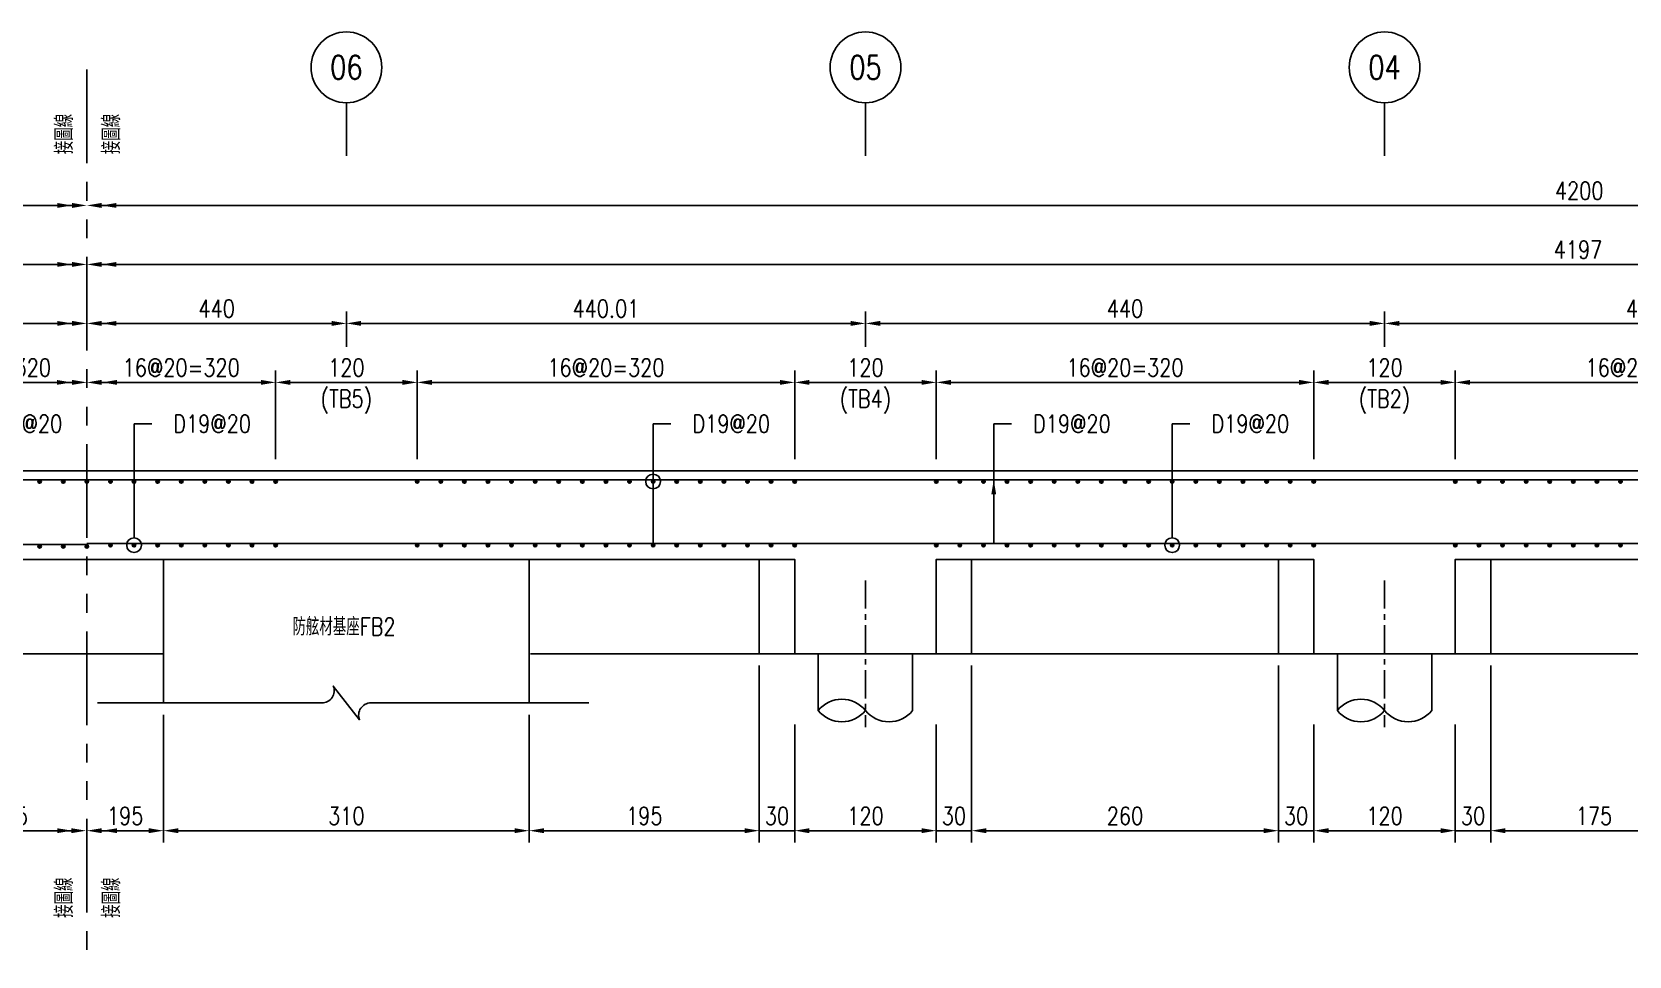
# Model space of a CAD drawing. Extents: x -791 to 13121, y -31587 to 2944.
# Drawn here: x 9768 to 11121, y -4278 to -3494 of the extents above; entities that cross this region are included whole.
import ezdxf
from ezdxf import colors
from ezdxf.entities.mleader import LeaderData, LeaderLine
from ezdxf.enums import TextEntityAlignment as Align
from ezdxf.math import Vec2, Vec3

# ---------------------------------------------------------------- set-up
doc = ezdxf.new("R2010")
doc.units = 0
doc.header["$LTSCALE"] = 0.05
doc.linetypes.add('CENTER', pattern=[50.8, 31.75, -6.35, 6.35, -6.35])
doc.linetypes.add('PHANTOM', pattern=[63.5, 31.75, -6.35, 6.35, -6.35, 6.35, -6.35])
doc.layers.get('0').update_dxf_attribs({"linetype": 'CONTINUOUS'})
doc.layers.get('Defpoints').update_dxf_attribs({"linetype": 'CONTINUOUS'})
for name, color, linetype in [('HB_0', 7, 'CONTINUOUS'), ('HB_DIM', 1, 'CONTINUOUS'), ('HB_ReBar', 3, 'CONTINUOUS'), ('HB_SYMBOLS', 7, 'CONTINUOUS'), ('HB_TXT_CTEXT', 2, 'CONTINUOUS'), ('底圖', 7, 'CONTINUOUS')]:
    doc.layers.add(name, color=color, linetype=linetype)
doc.styles.get("Standard").update_dxf_attribs({"font": 'ROMANS.shx', "width": 0.8, "bigfont": 'lchinap.shx'})
doc.dimstyles.new('50cm', dxfattribs={"dimscale": 5, "dimtxt": 3, "dimasz": 2.5, "dimexe": 2, "dimexo": 2, "dimgap": 1, "dimtad": 1, "dimdsep": 46, "dimtxsty": 'Standard', "dimcen": 0, "dimclrt": 2, "dimadec": 0, "dimazin": 0, "dimtfac": 1, "dimtix": 1, "dimtmove": 2, "dimatfit": 3, "dimfxl": 0, "dimtolj": 1, "dimtzin": 0, "dimarcsym": 0})

# ---------------------------------------------------------------- blocks, each defined once
blk = doc.blocks.new('ReBarPoint')
at = {"layer": 'HB_0'}
h = blk.add_hatch(color=0, dxfattribs=at)
h.dxf.hatch_style = 1
edge = h.paths.add_edge_path()
edge.add_arc((0, 0), 1.5, 0, 360)
at = {"layer": 'HB_ReBar', "color": 0}
blk.add_circle((0, 0), 1.5, dxfattribs=at)
blk = doc.blocks.new('_DotBlank')
at = {"color": 0, "linetype": 'ByBlock', "lineweight": -2}
blk.add_line((-0.5, 0), (-1, 0), dxfattribs=at)
blk.add_circle((0, 0), 0.5, dxfattribs=at)
blk = doc.blocks.new('*D2551')
at = {"layer": 'Defpoints', "color": 0}
for p in [(0, 330), (-1669, 155), (0, 155)]:
    blk.add_point(p, dxfattribs=at)
at = {"layer": 'HB_DIM', "color": 0, "lineweight": -2}
for p, q in [((-1669, 165), (-1669, 340)), ((-1656.5, 330), (-12.5, 330))]:
    blk.add_line(p, q, dxfattribs=at)
at = {"layer": 'HB_DIM', "color": 0}
for points in [[(-1656.5, 332.1), (-1656.5, 327.9), (-1669, 330)], [(-12.5, 332.1), (-12.5, 327.9), (0, 330)]]:
    blk.add_solid(points, dxfattribs=at)
at = {"layer": 'HB_DIM', "color": 2, "insert": (-440, 342.5), "char_height": 15, "attachment_point": 5}
blk.add_mtext('\\A1;4197', dxfattribs=at)
blk = doc.blocks.new('*D2553')
at = {"layer": 'Defpoints', "color": 0}
for p in [(0, 380), (-1670, 155), (0, 155)]:
    blk.add_point(p, dxfattribs=at)
at = {"layer": 'HB_DIM', "color": 0, "lineweight": -2}
for p, q in [((-1670, 165), (-1670, 390)), ((-1657.5, 380), (-12.5, 380))]:
    blk.add_line(p, q, dxfattribs=at)
at = {"layer": 'HB_DIM', "color": 0}
for points in [[(-1657.5, 382.1), (-1657.5, 377.9), (-1670, 380)], [(-12.5, 382.1), (-12.5, 377.9), (0, 380)]]:
    blk.add_solid(points, dxfattribs=at)
at = {"layer": 'HB_DIM', "color": 2, "insert": (-439.5, 392.5), "char_height": 15, "attachment_point": 5}
blk.add_mtext('\\A1;4200', dxfattribs=at)
blk = doc.blocks.new('*D2560')
at = {"layer": 'Defpoints', "color": 0}
for p in [(0, 280), (-220, 250), (0, 155.6)]:
    blk.add_point(p, dxfattribs=at)
at = {"layer": 'HB_DIM', "color": 0, "lineweight": -2}
for p, q in [((-220, 260), (-220, 290)), ((-207.5, 280), (-12.5, 280))]:
    blk.add_line(p, q, dxfattribs=at)
at = {"layer": 'HB_DIM', "color": 0}
for points in [[(-207.5, 282.1), (-207.5, 277.9), (-220, 280)], [(-12.5, 282.1), (-12.5, 277.9), (0, 280)]]:
    blk.add_solid(points, dxfattribs=at)
at = {"layer": 'HB_DIM', "color": 2, "insert": (-110, 292.5), "char_height": 15, "attachment_point": 5}
blk.add_mtext('\\A1;440', dxfattribs=at)
blk = doc.blocks.new('*D2561')
at = {"layer": 'Defpoints', "color": 0}
for p in [(0, 230), (-160, 155), (0, 155)]:
    blk.add_point(p, dxfattribs=at)
at = {"layer": 'HB_DIM', "color": 0, "lineweight": -2}
for p, q in [((-160, 165), (-160, 240)), ((-147.5, 230), (-12.5, 230))]:
    blk.add_line(p, q, dxfattribs=at)
at = {"layer": 'HB_DIM', "color": 0}
for points in [[(-147.5, 232.1), (-147.5, 227.9), (-160, 230)], [(-12.5, 232.1), (-12.5, 227.9), (0, 230)]]:
    blk.add_solid(points, dxfattribs=at)
at = {"layer": 'HB_DIM', "color": 2, "insert": (-80, 242.5), "char_height": 15, "attachment_point": 5}
blk.add_mtext('\\A1;16@20=320', dxfattribs=at)
blk = doc.blocks.new('*D2578')
at = {"layer": 'Defpoints', "color": 0}
for p in [(-130, 0), (-0.6, 0), (-0.6, -150)]:
    blk.add_point(p, dxfattribs=at)
at = {"layer": 'HB_DIM', "color": 0, "lineweight": -2}
for p, q in [((-130, -10), (-130, -160)), ((-117.5, -150), (-13.1, -150))]:
    blk.add_line(p, q, dxfattribs=at)
at = {"layer": 'HB_DIM', "color": 0}
for points in [[(-117.5, -147.9), (-117.5, -152.1), (-130, -150)], [(-13.1, -147.9), (-13.1, -152.1), (-0.6, -150)]]:
    blk.add_solid(points, dxfattribs=at)
at = {"layer": 'HB_DIM', "color": 2, "insert": (-65.3, -137.5), "char_height": 15, "attachment_point": 5}
blk.add_mtext('\\A1;195', dxfattribs=at)
blk = doc.blocks.new('gr_t')
at = {"layer": 'HB_SYMBOLS', "color": 4, "linetype": 'Continuous'}
blk.add_line((0, -6), (0, -15), dxfattribs=at)
blk.add_circle((0, 0), 6, dxfattribs=at)
at = {"layer": 'HB_SYMBOLS', "color": 4, "linetype": 'Continuous', "width": 0.8}
blk.add_attdef('A', text='', height=4.5, dxfattribs=at).set_placement((0, 0), align=Align.MIDDLE)
blk = doc.blocks.new('*D2509')
at = {"layer": 'Defpoints', "color": 0}
for p in [(65, -41.7), (375, -41.7), (375, -150)]:
    blk.add_point(p, dxfattribs=at)
at = {"layer": 'HB_DIM', "color": 0, "lineweight": -2}
for p, q in [((65, -51.7), (65, -160)), ((375, -51.7), (375, -160)), ((77.5, -150), (362.5, -150))]:
    blk.add_line(p, q, dxfattribs=at)
at = {"layer": 'HB_DIM', "color": 0}
for points in [[(77.5, -147.9), (77.5, -152.1), (65, -150)], [(362.5, -147.9), (362.5, -152.1), (375, -150)]]:
    blk.add_solid(points, dxfattribs=at)
at = {"layer": 'HB_DIM', "color": 2, "insert": (220, -137.5), "char_height": 15, "attachment_point": 5}
blk.add_mtext('\\A1;310', dxfattribs=at)
blk = doc.blocks.new('*D2513')
at = {"layer": 'Defpoints', "color": 0}
for p in [(1100, 280), (660, 250), (1100, 250)]:
    blk.add_point(p, dxfattribs=at)
at = {"layer": 'HB_DIM', "color": 0, "lineweight": -2}
for p, q in [((660, 260), (660, 290)), ((1100, 260), (1100, 290)), ((672.5, 280), (1087.5, 280))]:
    blk.add_line(p, q, dxfattribs=at)
at = {"layer": 'HB_DIM', "color": 0}
for points in [[(672.5, 282.1), (672.5, 277.9), (660, 280)], [(1087.5, 282.1), (1087.5, 277.9), (1100, 280)]]:
    blk.add_solid(points, dxfattribs=at)
at = {"layer": 'HB_DIM', "color": 2, "insert": (880, 292.5), "char_height": 15, "attachment_point": 5}
blk.add_mtext('\\A1;440', dxfattribs=at)
blk = doc.blocks.new('*D2514')
at = {"layer": 'Defpoints', "color": 0}
for p in [(660, 280), (220, 250), (660, 250)]:
    blk.add_point(p, dxfattribs=at)
at = {"layer": 'HB_DIM', "color": 0, "lineweight": -2}
for p, q in [((220, 260), (220, 290)), ((660, 260), (660, 290)), ((232.5, 280), (647.5, 280))]:
    blk.add_line(p, q, dxfattribs=at)
at = {"layer": 'HB_DIM', "color": 0}
for points in [[(232.5, 282.1), (232.5, 277.9), (220, 280)], [(647.5, 282.1), (647.5, 277.9), (660, 280)]]:
    blk.add_solid(points, dxfattribs=at)
at = {"layer": 'HB_DIM', "color": 2, "insert": (440, 292.5), "char_height": 15, "attachment_point": 5}
blk.add_mtext('\\A1;440.01', dxfattribs=at)
blk = doc.blocks.new('*D2515')
at = {"layer": 'Defpoints', "color": 0}
for p in [(1040, 230), (720, 155), (1040, 155)]:
    blk.add_point(p, dxfattribs=at)
at = {"layer": 'HB_DIM', "color": 0, "lineweight": -2}
for p, q in [((720, 165), (720, 240)), ((1040, 165), (1040, 240)), ((732.5, 230), (1027.5, 230))]:
    blk.add_line(p, q, dxfattribs=at)
at = {"layer": 'HB_DIM', "color": 0}
for points in [[(732.5, 232.1), (732.5, 227.9), (720, 230)], [(1027.5, 232.1), (1027.5, 227.9), (1040, 230)]]:
    blk.add_solid(points, dxfattribs=at)
at = {"layer": 'HB_DIM', "color": 2, "insert": (880, 242.5), "char_height": 15, "attachment_point": 5}
blk.add_mtext('\\A1;16@20=320', dxfattribs=at)
blk = doc.blocks.new('*D2516')
at = {"layer": 'Defpoints', "color": 0}
for p in [(600, 230), (280, 155), (600, 155)]:
    blk.add_point(p, dxfattribs=at)
at = {"layer": 'HB_DIM', "color": 0, "lineweight": -2}
for p, q in [((280, 165), (280, 240)), ((600, 165), (600, 240)), ((292.5, 230), (587.5, 230))]:
    blk.add_line(p, q, dxfattribs=at)
at = {"layer": 'HB_DIM', "color": 0}
for points in [[(292.5, 232.1), (292.5, 227.9), (280, 230)], [(587.5, 232.1), (587.5, 227.9), (600, 230)]]:
    blk.add_solid(points, dxfattribs=at)
at = {"layer": 'HB_DIM', "color": 2, "insert": (440, 242.5), "char_height": 15, "attachment_point": 5}
blk.add_mtext('\\A1;16@20=320', dxfattribs=at)
blk = doc.blocks.new('*D2518')
at = {"layer": 'Defpoints', "color": 0}
for p in [(1540, 280), (1100, 250), (1540, 250)]:
    blk.add_point(p, dxfattribs=at)
at = {"layer": 'HB_DIM', "color": 0, "lineweight": -2}
for p, q in [((1100, 260), (1100, 290)), ((1540, 260), (1540, 290)), ((1112.5, 280), (1527.5, 280))]:
    blk.add_line(p, q, dxfattribs=at)
at = {"layer": 'HB_DIM', "color": 0}
for points in [[(1112.5, 282.1), (1112.5, 277.9), (1100, 280)], [(1527.5, 282.1), (1527.5, 277.9), (1540, 280)]]:
    blk.add_solid(points, dxfattribs=at)
at = {"layer": 'HB_DIM', "color": 2, "insert": (1320, 292.5), "char_height": 15, "attachment_point": 5}
blk.add_mtext('\\A1;440', dxfattribs=at)
blk = doc.blocks.new('*D2521')
at = {"layer": 'Defpoints', "color": 0}
for p in [(1480, 230), (1160, 155), (1480, 155)]:
    blk.add_point(p, dxfattribs=at)
at = {"layer": 'HB_DIM', "color": 0, "lineweight": -2}
for p, q in [((1160, 165), (1160, 240)), ((1480, 165), (1480, 240)), ((1172.5, 230), (1467.5, 230))]:
    blk.add_line(p, q, dxfattribs=at)
at = {"layer": 'HB_DIM', "color": 0}
for points in [[(1172.5, 232.1), (1172.5, 227.9), (1160, 230)], [(1467.5, 232.1), (1467.5, 227.9), (1480, 230)]]:
    blk.add_solid(points, dxfattribs=at)
at = {"layer": 'HB_DIM', "color": 2, "insert": (1320, 242.5), "char_height": 15, "attachment_point": 5}
blk.add_mtext('\\A1;16@20=320', dxfattribs=at)
blk = doc.blocks.new('*D2525')
at = {"layer": 'Defpoints', "color": 0}
for p in [(0, 280), (220, 250), (0, 155.6)]:
    blk.add_point(p, dxfattribs=at)
at = {"layer": 'HB_DIM', "color": 0, "lineweight": -2}
for p, q in [((220, 260), (220, 290)), ((207.5, 280), (12.5, 280))]:
    blk.add_line(p, q, dxfattribs=at)
at = {"layer": 'HB_DIM', "color": 0}
for points in [[(12.5, 282.1), (12.5, 277.9), (0, 280)], [(207.5, 282.1), (207.5, 277.9), (220, 280)]]:
    blk.add_solid(points, dxfattribs=at)
at = {"layer": 'HB_DIM', "color": 2, "insert": (110, 292.5), "char_height": 15, "attachment_point": 5}
blk.add_mtext('\\A1;440', dxfattribs=at)
blk = doc.blocks.new('*D2526')
at = {"layer": 'Defpoints', "color": 0}
for p in [(0, 230), (0, 155), (160, 155)]:
    blk.add_point(p, dxfattribs=at)
at = {"layer": 'HB_DIM', "color": 0, "lineweight": -2}
for p, q in [((160, 165), (160, 240)), ((147.5, 230), (12.5, 230))]:
    blk.add_line(p, q, dxfattribs=at)
at = {"layer": 'HB_DIM', "color": 0}
for points in [[(12.5, 232.1), (12.5, 227.9), (0, 230)], [(147.5, 232.1), (147.5, 227.9), (160, 230)]]:
    blk.add_solid(points, dxfattribs=at)
at = {"layer": 'HB_DIM', "color": 2, "insert": (80, 242.5), "char_height": 15, "attachment_point": 5}
blk.add_mtext('\\A1;16@20=320', dxfattribs=at)
blk = doc.blocks.new('*D2527')
at = {"layer": 'Defpoints', "color": 0}
for p in [(0, 380), (0, 380), (2530, 330.1)]:
    blk.add_point(p, dxfattribs=at)
at = {"layer": 'HB_DIM', "color": 0, "lineweight": -2}
for p, q in [((2517.5, 380), (12.5, 380)), ((2530, 340.1), (2530, 390))]:
    blk.add_line(p, q, dxfattribs=at)
at = {"layer": 'HB_DIM', "color": 0}
for points in [[(12.5, 382.1), (12.5, 377.9), (0, 380)], [(2517.5, 382.1), (2517.5, 377.9), (2530, 380)]]:
    blk.add_solid(points, dxfattribs=at)
at = {"layer": 'HB_DIM', "color": 2, "insert": (1265, 392.5), "char_height": 15, "attachment_point": 5}
blk.add_mtext('\\A1;4200', dxfattribs=at)
blk = doc.blocks.new('*D2528')
at = {"layer": 'Defpoints', "color": 0}
for p in [(0, 330), (0, 330), (2528, 280.1)]:
    blk.add_point(p, dxfattribs=at)
at = {"layer": 'HB_DIM', "color": 0, "lineweight": -2}
for p, q in [((2528, 290.1), (2528, 340)), ((2515.5, 330), (12.5, 330))]:
    blk.add_line(p, q, dxfattribs=at)
at = {"layer": 'HB_DIM', "color": 0}
for points in [[(12.5, 332.1), (12.5, 327.9), (0, 330)], [(2515.5, 332.1), (2515.5, 327.9), (2528, 330)]]:
    blk.add_solid(points, dxfattribs=at)
at = {"layer": 'HB_DIM', "color": 2, "insert": (1264, 342.5), "char_height": 15, "attachment_point": 5}
blk.add_mtext('\\A1;4197', dxfattribs=at)
blk = doc.blocks.new('*D2529')
at = {"layer": 'Defpoints', "color": 0}
for p in [(280, 230), (160, 155), (280, 155)]:
    blk.add_point(p, dxfattribs=at)
at = {"layer": 'HB_DIM', "color": 0, "lineweight": -2}
for p, q in [((160, 165), (160, 240)), ((280, 165), (280, 240)), ((172.5, 230), (267.5, 230))]:
    blk.add_line(p, q, dxfattribs=at)
at = {"layer": 'HB_DIM', "color": 0}
for points in [[(172.5, 232.1), (172.5, 227.9), (160, 230)], [(267.5, 232.1), (267.5, 227.9), (280, 230)]]:
    blk.add_solid(points, dxfattribs=at)
at = {"layer": 'HB_DIM', "color": 2, "char_height": 15, "attachment_point": 5}
for s, insert in [('\\A1;120', (220, 242.5)), ('\\A1;(TB5)', (220, 213.6))]:
    blk.add_mtext(s, dxfattribs=dict(at, insert=insert))
blk = doc.blocks.new('*D2530')
at = {"layer": 'Defpoints', "color": 0}
for p in [(720, 230), (600, 155), (720, 155)]:
    blk.add_point(p, dxfattribs=at)
at = {"layer": 'HB_DIM', "color": 0, "lineweight": -2}
for p, q in [((600, 165), (600, 240)), ((720, 165), (720, 240)), ((612.5, 230), (707.5, 230))]:
    blk.add_line(p, q, dxfattribs=at)
at = {"layer": 'HB_DIM', "color": 0}
for points in [[(612.5, 232.1), (612.5, 227.9), (600, 230)], [(707.5, 232.1), (707.5, 227.9), (720, 230)]]:
    blk.add_solid(points, dxfattribs=at)
at = {"layer": 'HB_DIM', "color": 2, "char_height": 15, "attachment_point": 5}
for s, insert in [('\\A1;120', (660, 242.5)), ('\\A1;(TB4)', (660, 213.6))]:
    blk.add_mtext(s, dxfattribs=dict(at, insert=insert))
blk = doc.blocks.new('*D2532')
at = {"layer": 'Defpoints', "color": 0}
for p in [(1160, 230), (1040, 155), (1160, 155)]:
    blk.add_point(p, dxfattribs=at)
at = {"layer": 'HB_DIM', "color": 0, "lineweight": -2}
for p, q in [((1040, 165), (1040, 240)), ((1160, 165), (1160, 240)), ((1052.5, 230), (1147.5, 230))]:
    blk.add_line(p, q, dxfattribs=at)
at = {"layer": 'HB_DIM', "color": 0}
for points in [[(1052.5, 232.1), (1052.5, 227.9), (1040, 230)], [(1147.5, 232.1), (1147.5, 227.9), (1160, 230)]]:
    blk.add_solid(points, dxfattribs=at)
at = {"layer": 'HB_DIM', "color": 2, "char_height": 15, "attachment_point": 5}
for s, insert in [('\\A1;120', (1100, 242.5)), ('\\A1;(TB2)', (1100, 213.6))]:
    blk.add_mtext(s, dxfattribs=dict(at, insert=insert))
blk = doc.blocks.new('80cm直樁')
at = {"layer": 'HB_0', "linetype": 'Continuous'}
for p, q in [((-40, -48.1), (-40, 0)), ((40, -48.1), (40, 0))]:
    blk.add_line(p, q, dxfattribs=at)
for points in [[(-40, -48.1, -0.48), (0, -48.1, 0.48), (40, -48.1, 0.48)], [(-40, -48.1, 0.48), (0, -48.1, 0.48)]]:
    blk.add_lwpolyline(points, format="xyb", dxfattribs=at)
at = {"layer": 'HB_DIM', "color": 1, "linetype": 'CENTER', "ltscale": 15}
blk.add_line((0, 62.2), (0, -62.2), dxfattribs=at)
blk = doc.blocks.new('*D2535')
at = {"layer": 'Defpoints', "color": 0}
for p in [(600, -50), (720, -50), (720, -150)]:
    blk.add_point(p, dxfattribs=at)
at = {"layer": 'HB_DIM', "color": 0, "lineweight": -2}
for p, q in [((600, -60), (600, -160)), ((720, -60), (720, -160)), ((612.5, -150), (707.5, -150))]:
    blk.add_line(p, q, dxfattribs=at)
at = {"layer": 'HB_DIM', "color": 0}
for points in [[(612.5, -147.9), (612.5, -152.1), (600, -150)], [(707.5, -147.9), (707.5, -152.1), (720, -150)]]:
    blk.add_solid(points, dxfattribs=at)
at = {"layer": 'HB_DIM', "color": 2, "insert": (660, -137.5), "char_height": 15, "attachment_point": 5}
blk.add_mtext('\\A1;120', dxfattribs=at)
blk = doc.blocks.new('*D2536')
at = {"layer": 'Defpoints', "color": 0}
for p in [(570, 0), (600, -50), (570, -150)]:
    blk.add_point(p, dxfattribs=at)
at = {"layer": 'HB_DIM', "color": 0, "lineweight": -2}
for p, q in [((570, -10), (570, -160)), ((600, -60), (600, -160)), ((557.5, -150), (545, -150)), ((600, -150), (570, -150)), ((612.5, -150), (625, -150))]:
    blk.add_line(p, q, dxfattribs=at)
at = {"layer": 'HB_DIM', "color": 0}
for points in [[(557.5, -147.9), (557.5, -152.1), (570, -150)], [(612.5, -147.9), (612.5, -152.1), (600, -150)]]:
    blk.add_solid(points, dxfattribs=at)
at = {"layer": 'HB_DIM', "color": 2, "insert": (585, -137.5), "char_height": 15, "attachment_point": 5}
blk.add_mtext('\\A1;30', dxfattribs=at)
blk = doc.blocks.new('*D2537')
at = {"layer": 'Defpoints', "color": 0}
for p in [(750, 0), (720, -50), (720, -150)]:
    blk.add_point(p, dxfattribs=at)
at = {"layer": 'HB_DIM', "color": 0, "lineweight": -2}
for p, q in [((750, -10), (750, -160)), ((720, -60), (720, -160)), ((707.5, -150), (695, -150)), ((750, -150), (720, -150)), ((762.5, -150), (775, -150))]:
    blk.add_line(p, q, dxfattribs=at)
at = {"layer": 'HB_DIM', "color": 0}
for points in [[(707.5, -147.9), (707.5, -152.1), (720, -150)], [(762.5, -147.9), (762.5, -152.1), (750, -150)]]:
    blk.add_solid(points, dxfattribs=at)
at = {"layer": 'HB_DIM', "color": 2, "insert": (735, -137.5), "char_height": 15, "attachment_point": 5}
blk.add_mtext('\\A1;30', dxfattribs=at)
blk = doc.blocks.new('*D2538')
at = {"layer": 'Defpoints', "color": 0}
for p in [(570, 0), (375, -41.7), (570, -150)]:
    blk.add_point(p, dxfattribs=at)
at = {"layer": 'HB_DIM', "color": 0, "lineweight": -2}
for p, q in [((570, -10), (570, -160)), ((375, -51.7), (375, -160)), ((387.5, -150), (557.5, -150))]:
    blk.add_line(p, q, dxfattribs=at)
at = {"layer": 'HB_DIM', "color": 0}
for points in [[(387.5, -147.9), (387.5, -152.1), (375, -150)], [(557.5, -147.9), (557.5, -152.1), (570, -150)]]:
    blk.add_solid(points, dxfattribs=at)
at = {"layer": 'HB_DIM', "color": 2, "insert": (472.5, -137.5), "char_height": 15, "attachment_point": 5}
blk.add_mtext('\\A1;195', dxfattribs=at)
blk = doc.blocks.new('*D2539')
at = {"layer": 'Defpoints', "color": 0}
for p in [(750, 0), (1010, 0), (1010, -150)]:
    blk.add_point(p, dxfattribs=at)
at = {"layer": 'HB_DIM', "color": 0, "lineweight": -2}
for p, q in [((750, -10), (750, -160)), ((1010, -10), (1010, -160)), ((762.5, -150), (997.5, -150))]:
    blk.add_line(p, q, dxfattribs=at)
at = {"layer": 'HB_DIM', "color": 0}
for points in [[(762.5, -147.9), (762.5, -152.1), (750, -150)], [(997.5, -147.9), (997.5, -152.1), (1010, -150)]]:
    blk.add_solid(points, dxfattribs=at)
at = {"layer": 'HB_DIM', "color": 2, "insert": (880, -137.5), "char_height": 15, "attachment_point": 5}
blk.add_mtext('\\A1;260', dxfattribs=at)
blk = doc.blocks.new('*D2540')
at = {"layer": 'Defpoints', "color": 0}
for p in [(1040, -50), (1160, -50), (1160, -150)]:
    blk.add_point(p, dxfattribs=at)
at = {"layer": 'HB_DIM', "color": 0, "lineweight": -2}
for p, q in [((1040, -60), (1040, -160)), ((1160, -60), (1160, -160)), ((1052.5, -150), (1147.5, -150))]:
    blk.add_line(p, q, dxfattribs=at)
at = {"layer": 'HB_DIM', "color": 0}
for points in [[(1052.5, -147.9), (1052.5, -152.1), (1040, -150)], [(1147.5, -147.9), (1147.5, -152.1), (1160, -150)]]:
    blk.add_solid(points, dxfattribs=at)
at = {"layer": 'HB_DIM', "color": 2, "insert": (1100, -137.5), "char_height": 15, "attachment_point": 5}
blk.add_mtext('\\A1;120', dxfattribs=at)
blk = doc.blocks.new('*D2541')
at = {"layer": 'Defpoints', "color": 0}
for p in [(1010, 0), (1040, -50), (1010, -150)]:
    blk.add_point(p, dxfattribs=at)
at = {"layer": 'HB_DIM', "color": 0, "lineweight": -2}
for p, q in [((1010, -10), (1010, -160)), ((1040, -60), (1040, -160)), ((997.5, -150), (985, -150)), ((1040, -150), (1010, -150)), ((1052.5, -150), (1065, -150))]:
    blk.add_line(p, q, dxfattribs=at)
at = {"layer": 'HB_DIM', "color": 0}
for points in [[(997.5, -147.9), (997.5, -152.1), (1010, -150)], [(1052.5, -147.9), (1052.5, -152.1), (1040, -150)]]:
    blk.add_solid(points, dxfattribs=at)
at = {"layer": 'HB_DIM', "color": 2, "insert": (1025, -137.5), "char_height": 15, "attachment_point": 5}
blk.add_mtext('\\A1;30', dxfattribs=at)
blk = doc.blocks.new('*D2542')
at = {"layer": 'Defpoints', "color": 0}
for p in [(1190, 0), (1160, -50), (1160, -150)]:
    blk.add_point(p, dxfattribs=at)
at = {"layer": 'HB_DIM', "color": 0, "lineweight": -2}
for p, q in [((1190, -10), (1190, -160)), ((1160, -60), (1160, -160)), ((1147.5, -150), (1135, -150)), ((1190, -150), (1160, -150)), ((1202.5, -150), (1215, -150))]:
    blk.add_line(p, q, dxfattribs=at)
at = {"layer": 'HB_DIM', "color": 0}
for points in [[(1147.5, -147.9), (1147.5, -152.1), (1160, -150)], [(1202.5, -147.9), (1202.5, -152.1), (1190, -150)]]:
    blk.add_solid(points, dxfattribs=at)
at = {"layer": 'HB_DIM', "color": 2, "insert": (1175, -137.5), "char_height": 15, "attachment_point": 5}
blk.add_mtext('\\A1;30', dxfattribs=at)
blk = doc.blocks.new('*D2507')
at = {"layer": 'Defpoints', "color": 0}
for p in [(1190, 0), (1365, -41.7), (1365, -150)]:
    blk.add_point(p, dxfattribs=at)
at = {"layer": 'HB_DIM', "color": 0, "lineweight": -2}
for p, q in [((1190, -10), (1190, -160)), ((1365, -51.7), (1365, -160)), ((1202.5, -150), (1352.5, -150))]:
    blk.add_line(p, q, dxfattribs=at)
at = {"layer": 'HB_DIM', "color": 0}
for points in [[(1202.5, -147.9), (1202.5, -152.1), (1190, -150)], [(1352.5, -147.9), (1352.5, -152.1), (1365, -150)]]:
    blk.add_solid(points, dxfattribs=at)
at = {"layer": 'HB_DIM', "color": 2, "insert": (1277.5, -137.5), "char_height": 15, "attachment_point": 5}
blk.add_mtext('\\A1;175', dxfattribs=at)
blk = doc.blocks.new('*D2508')
at = {"layer": 'Defpoints', "color": 0}
for p in [(65, -41.7), (0, -150), (0, -150)]:
    blk.add_point(p, dxfattribs=at)
at = {"layer": 'HB_DIM', "color": 0, "lineweight": -2}
for p, q in [((65, -51.7), (65, -160)), ((52.5, -150), (12.5, -150))]:
    blk.add_line(p, q, dxfattribs=at)
at = {"layer": 'HB_DIM', "color": 0}
for points in [[(12.5, -147.9), (12.5, -152.1), (0, -150)], [(52.5, -147.9), (52.5, -152.1), (65, -150)]]:
    blk.add_solid(points, dxfattribs=at)
at = {"layer": 'HB_DIM', "color": 2, "insert": (32.5, -137.5), "char_height": 15, "attachment_point": 5}
blk.add_mtext('\\A1;195', dxfattribs=at)
blk = doc.blocks.new('斷面圖D左')
at = {"layer": 'HB_0', "color": 4}
blk.add_line((0, 155), (-1669, 155), dxfattribs=at)
blk.add_lwpolyline([(0, 80), (-160, 80), (-160, 0), (-280, 0), (-280, 80), (-600, 80), (-600, 0), (-720, 0), (-720, 80), (-1480, 80), (-1480, 0), (-1669, 0)], dxfattribs=at)
at = {"layer": 'HB_0'}
blk.add_lwpolyline([(0, 0), (-944, 0)], dxfattribs=at)
at = {"layer": 'HB_DIM', "color": 4, "linetype": 'PHANTOM', "ltscale": 50}
blk.add_line((0, 495.157), (0, -256.27), dxfattribs=at)
at = {"layer": 'HB_ReBar'}
for points in [[(0, 147.5), (-1540, 147.5)], [(0, 92.5), (-1540, 92.5)]]:
    blk.add_lwpolyline(points, dxfattribs=at)
for p in [(-40, 146), (-20, 146), (0, 146), (-40, 91), (-20, 91), (0, 91)]:
    blk.add_blockref('ReBarPoint', p, dxfattribs=at)
at = {"layer": 'HB_TXT_CTEXT', "linetype": 'Continuous', "width": 0.8}
for p in [(-20, 440.534, 0), (-20.015, -206.83, 0)]:
    blk.add_text('接圖線', height=15, rotation=90, dxfattribs=at).set_placement(p, align=Align.MIDDLE)
at = {"layer": 'HB_DIM'}
for base, p1, text, picture, middle in [((0, 380), (-1670, 155), '4200', '*D2553', (-439.52, 392.5)), ((0, 330), (-1669, 155), '4197', '*D2551', (-440.02, 342.5))]:
    dim = blk.add_linear_dim(base=base, p1=p1, p2=(0, 154.996), text=text, dimstyle='50cm', override={"dimse2": 1}, dxfattribs=at)
    dim.commit()
    dim.dimension.update_dxf_attribs({"geometry": picture, "text_midpoint": middle, "dimtype": 160})
for base, p1, p2, text, picture, middle in [((0, 279.996), (-220, 250), (0, 155.605), '440', '*D2560', (-110, 292.496)), ((0, 229.996), (-160, 154.996), (0, 155), '16@20=320', '*D2561', (-80, 242.496)), ((-0.555, -150), (-130, 0), (-0.555, 0), '195', '*D2578', (-65.278, -137.5))]:
    dim = blk.add_linear_dim(base=base, p1=p1, p2=p2, text=text, dimstyle='50cm', override={"dimse2": 1}, dxfattribs=at)
    dim.commit()
    dim.dimension.update_dxf_attribs({"geometry": picture, "text_midpoint": middle})
for points in [[(-12.5, 379.996), (-55.924, 379.996)], [(-12.5, 329.996), (-55.924, 329.996)], [(-12.5, 279.996), (-55.924, 279.996)], [(-12.919, 229.996), (-55.924, 229.996)], [(-12.5, -150), (-42.83, -150)]]:
    blk.add_leader(points, dimstyle='50cm', override={"dimse2": 1}, dxfattribs=at)
ml = blk.add_multileader_mtext('Standard', dxfattribs=at)
ml.set_content('D19@20', color=2)
ml.set_leader_properties(color=1)
ml.set_arrow_properties(name='DOTBLANK')
ml.build(insert=Vec2(0, 0))
ml.multileader.update_dxf_attribs({"dogleg_length": 3, "arrow_head_size": 12.5, "scale": 5})
ctx = ml.context
ctx.base_point, ctx.scale, ctx.char_height, ctx.arrow_head_size, ctx.landing_gap_size, ctx.plane_origin = Vec3(-105, 195), 5, 15, 12.5, 15, Vec3(-120, 146)
ctx.text_align_type = 2
notes = []
notes.append((ctx, [(0, (1, 1, 0), (-120, 195), (1, 0), 15, [(1, [(-120, 146), (-120, 91)], 0, [])])]))
ctx.mtext.insert, ctx.mtext.alignment, ctx.mtext.flow_direction = Vec3(-20.857, 202.5), 3, 5
for ctx, leaders in notes:
    for number, flags, end, landing, length, lines in leaders:
        leader = LeaderData()
        leader.index, (leader.has_last_leader_line, leader.has_dogleg_vector, leader.attachment_direction) = number, flags
        leader.last_leader_point, leader.dogleg_vector, leader.dogleg_length = Vec3(end), Vec3(landing), length
        for number, points, colour, breaks in lines:
            line = LeaderLine()
            line.index, line.vertices, line.color, line.breaks = number, Vec3.list(points), colors.encode_raw_color(colour), breaks
            leader.lines.append(line)
        ctx.leaders.append(leader)
blk = doc.blocks.new('斷面圖D右')
at = {"layer": 'HB_0', "color": 4}
for p, q in [((2528, 155), (0, 155)), ((1190, 80), (1880, 80))]:
    blk.add_line(p, q, dxfattribs=at)
at = {"layer": 'HB_0', "color": 7}
for p, q in [((570, 80), (570, 0)), ((750, 80), (750, 0)), ((1010, 80), (1010, 0)), ((1190, 80), (1190, 0))]:
    blk.add_line(p, q, dxfattribs=at)
at = {"layer": 'HB_0', "color": 4}
for points in [[(0, 80), (570, 80)], [(570, 80), (600, 80), (600, 0), (720, 0), (720, 80), (1040, 80), (1040, 0), (1160, 0), (1160, 80), (1190, 80)]]:
    blk.add_lwpolyline(points, dxfattribs=at)
at = {"layer": 'HB_0'}
for points in [[(65, -41.657), (65, 80)], [(375, 80), (375, -41.657)], [(0, 0), (65, 0)], [(1366, 0), (870, 0), (376, 0)]]:
    blk.add_lwpolyline(points, dxfattribs=at)
at = {"layer": 'HB_DIM', "color": 4, "linetype": 'PHANTOM', "ltscale": 50}
blk.add_line((0, 495.157), (0, -256.27), dxfattribs=at)
at = {"layer": 'HB_DIM', "linetype": 'Continuous'}
blk.add_lwpolyline([(425.462, -41.657), (240.834, -41.657, 0.52947275), (231.114, -55.959), (208.886, -27.356, -0.53281519), (199.166, -41.657), (9, -41.657)], format="xyb", dxfattribs=at)
at = {"layer": 'HB_ReBar'}
for points in [[(2395, 147.5), (0, 147.5)], [(2395, 93.5), (0, 93.5)]]:
    blk.add_lwpolyline(points, dxfattribs=at)
at = {"layer": 'HB_0'}
for p in [(660, 0), (1100, 0)]:
    blk.add_blockref('80cm直樁', p, dxfattribs=at)
at = {"layer": 'HB_ReBar'}
for p in [(20, 146), (40, 146), (60, 146), (80, 146), (100, 146), (120, 146), (140, 146), (160, 146), (280, 146), (300, 146), (320, 146), (340, 146), (360, 146), (380, 146), (400, 146), (420, 146), (440, 146), (460, 146), (480, 146), (500, 146), (520, 146), (540, 146), (560, 146), (580, 146), (600, 146), (720, 146), (740, 146), (760, 146), (780, 146), (800, 146), (820, 146), (840, 146), (860, 146), (880, 146), (900, 146), (920, 146), (940, 146), (960, 146), (980, 146), (1000, 146), (1020, 146), (1040, 146), (1160, 146), (1180, 146), (1200, 146), (1220, 146), (1240, 146), (1260, 146), (1280, 146), (1300, 146), (20, 92), (40, 92), (60, 92), (80, 92), (100, 92), (120, 92), (140, 92), (160, 92), (280, 92), (300, 92), (320, 92), (340, 92), (360, 92), (380, 92), (400, 92), (420, 92), (440, 92), (460, 92), (480, 92), (500, 92), (520, 92), (540, 92), (560, 92), (580, 92), (600, 92), (720, 92), (740, 92), (760, 92), (780, 92), (800, 92), (820, 92), (840, 92), (860, 92), (880, 92), (900, 92), (920, 92), (940, 92), (960, 92), (980, 92), (1000, 92), (1020, 92), (1040, 92), (1160, 92), (1180, 92), (1200, 92), (1220, 92), (1240, 92), (1260, 92), (1280, 92), (1300, 92)]:
    blk.add_blockref('ReBarPoint', p, dxfattribs=at)
at = {"layer": '底圖'}
ref = blk.add_blockref('gr_t', (220, 497.059), dxfattribs=dict(at, xscale=5, yscale=5, zscale=5))
ref.add_attrib('A', '06', dxfattribs={"layer": 'HB_SYMBOLS', "color": 4, "linetype": 'Continuous', "height": 20, "width": 0.8}).set_placement((220, 497.059), align=Align.MIDDLE)
ref = blk.add_blockref('gr_t', (660, 497.059), dxfattribs=dict(at, xscale=5, yscale=5, zscale=5))
ref.add_attrib('A', '05', dxfattribs={"layer": 'HB_SYMBOLS', "color": 4, "linetype": 'Continuous', "height": 20, "width": 0.8}).set_placement((660, 497.059), align=Align.MIDDLE)
ref = blk.add_blockref('gr_t', (1100, 497.059), dxfattribs=dict(at, xscale=5, yscale=5, zscale=5))
ref.add_attrib('A', '04', dxfattribs={"layer": 'HB_SYMBOLS', "color": 4, "linetype": 'Continuous', "height": 20, "width": 0.8}).set_placement((1100, 497.059), align=Align.MIDDLE)
at = {"layer": 'HB_0', "color": 2, "linetype": 'Continuous', "width": 0.8}
blk.add_text('防舷材基座FB2', height=15, dxfattribs=at).set_placement((217.96, 23.777), align=Align.MIDDLE)
at = {"layer": 'HB_TXT_CTEXT', "linetype": 'Continuous', "width": 0.8}
for p in [(20, 440.534, 0), (19.985, -206.83, 0)]:
    blk.add_text('接圖線', height=15, rotation=90, dxfattribs=at).set_placement(p, align=Align.MIDDLE)
at = {"layer": 'HB_DIM'}
for base, p1, p2, text, picture, middle in [((0, 380), (2530, 330.108), (0, 380), '4200', '*D2527', (1265, 392.5)), ((0, 330), (2528, 280.108), (0, 330), '4197', '*D2528', (1264, 342.5)), ((280, 230), (160, 155), (280, 155), '<>\\X(TB5)', '*D2529', (220, 230)), ((600, 230), (280, 155), (600, 155), '16@20=<>', '*D2516', (440, 242.5)), ((720, 230), (600, 155), (720, 155), '<>\\X(TB4)', '*D2530', (660, 230)), ((1040.013, 230.002), (720.013, 155.002), (1040.013, 155.002), '16@20=<>', '*D2515', (880.013, 242.502)), ((1160, 230), (1040, 155), (1160, 155), '<>\\X(TB2)', '*D2532', (1100, 230)), ((1480, 230), (1160, 155), (1480, 155), '16@20=<>', '*D2521', (1320, 242.5))]:
    dim = blk.add_linear_dim(base=base, p1=p1, p2=p2, text=text, dimstyle='50cm', dxfattribs=at)
    dim.commit()
    dim.dimension.update_dxf_attribs({"geometry": picture, "text_midpoint": middle})
for base, p1, p2, text, picture, middle in [((0, 279.996), (220, 250), (0, 155.605), '440', '*D2525', (110, 292.496)), ((0, 229.996), (160, 154.996), (0, 155), '16@20=320', '*D2526', (80, 242.496))]:
    dim = blk.add_linear_dim(base=base, p1=p1, p2=p2, angle=180, text=text, dimstyle='50cm', override={"dimse2": 1}, dxfattribs=at)
    dim.commit()
    dim.dimension.update_dxf_attribs({"geometry": picture, "text_midpoint": middle})
for base, p1, p2, picture, middle in [((660.013, 280), (220, 250), (660.013, 250), '*D2514', (440.006, 292.5)), ((1100.013, 280.002), (660.013, 250), (1100.013, 250), '*D2513', (880.013, 292.502)), ((1540, 280), (1100, 250), (1540, 250), '*D2518', (1320, 292.5)), ((570, -150), (375, -41.657), (570, 0), '*D2538', (472.5, -137.5)), ((570, -150), (600, -50), (570, 0), '*D2536', (585, -137.5)), ((720, -150), (750, 0), (720, -50), '*D2537', (735, -137.5)), ((1010, -150), (750, 0), (1010, 0), '*D2539', (880, -137.5)), ((1010, -150), (1040, -50), (1010, 0), '*D2541', (1025, -137.5)), ((1160, -150), (1190, 0), (1160, -50), '*D2542', (1175, -137.5)), ((1365, -150), (1190, 0), (1365, -41.657), '*D2507', (1277.5, -137.5)), ((375, -150), (65, -41.657), (375, -41.657), '*D2509', (220, -137.5)), ((720, -150), (600, -50), (720, -50), '*D2535', (660, -137.5)), ((1160, -150), (1040, -50), (1160, -50), '*D2540', (1100, -137.5))]:
    dim = blk.add_linear_dim(base=base, p1=p1, p2=p2, dimstyle='50cm', dxfattribs=at)
    dim.commit()
    dim.dimension.update_dxf_attribs({"geometry": picture, "text_midpoint": middle})
dim = blk.add_linear_dim(base=(0, -150), p1=(65, -41.657), p2=(0, -150), text='195', dimstyle='50cm', override={"dimse2": 1}, dxfattribs=at)
dim.commit()
dim.dimension.update_dxf_attribs({"geometry": '*D2508', "text_midpoint": (32.5, -137.5)})
for points in [[(12.5, 380), (60.62, 379.996)], [(12.5, 330), (60.62, 329.996)], [(12.5, 279.996), (53.764, 279.996)], [(13.055, 229.996), (49.137, 229.996)], [(13.055, -150), (53.764, -150)]]:
    blk.add_leader(points, dimstyle='50cm', override={"dimse2": 1}, dxfattribs=at)
ml = blk.add_multileader_mtext('Standard', dxfattribs=at)
ml.set_content('D19@20', color=2)
ml.set_leader_properties(color=1)
ml.set_arrow_properties(name='DOTBLANK')
ml.build(insert=Vec2(0, 0))
ml.multileader.update_dxf_attribs({"dogleg_length": 3, "arrow_head_size": 12.5, "scale": 5})
ctx = ml.context
ctx.base_point, ctx.scale, ctx.char_height, ctx.arrow_head_size, ctx.landing_gap_size, ctx.plane_origin = Vec3(55, 195), 5, 15, 12.5, 15, Vec3(40, 146)
ctx.text_align_type = 2
notes = []
notes.append((ctx, [(0, (1, 1, 0), (40, 195), (1, 0), 15, [(1, [(40, 92), (40, 146)], 0, [])])]))
ctx.mtext.insert, ctx.mtext.alignment, ctx.mtext.flow_direction = Vec3(139.143, 202.5), 3, 5
ml = blk.add_multileader_mtext('Standard', dxfattribs=at)
ml.set_content('D19@20', color=2)
ml.set_leader_properties(color=1)
ml.set_arrow_properties(name='DOTBLANK')
ml.build(insert=Vec2(0, 0))
ml.multileader.update_dxf_attribs({"dogleg_length": 3, "arrow_head_size": 12.5, "scale": 5})
ctx = ml.context
ctx.base_point, ctx.scale, ctx.char_height, ctx.arrow_head_size, ctx.landing_gap_size, ctx.plane_origin = Vec3(495, 195), 5, 15, 12.5, 15, Vec3(480, 146)
ctx.text_align_type = 2
notes.append((ctx, [(0, (1, 1, 0), (480, 195), (1, 0), 15, [(1, [(480, 146), (480, 92)], 0, [])])]))
ctx.mtext.insert, ctx.mtext.alignment, ctx.mtext.flow_direction = Vec3(579.143, 202.5), 3, 5
ml = blk.add_multileader_mtext('Standard', dxfattribs=at)
ml.set_content('D19@20', color=2)
ml.set_leader_properties(color=1)
ml.build(insert=Vec2(0, 0))
ml.multileader.update_dxf_attribs({"dogleg_length": 3, "arrow_head_size": 12.5, "scale": 5})
ctx = ml.context
ctx.base_point, ctx.scale, ctx.char_height, ctx.arrow_head_size, ctx.landing_gap_size, ctx.plane_origin = Vec3(783.75, 195), 5, 15, 12.5, 15, Vec3(768.75, 146)
ctx.text_align_type = 2
notes.append((ctx, [(0, (1, 1, 0), (768.75, 195), (1, 0), 15, [(1, [(768.75, 147.5), (768.75, 93.5)], 0, [])])]))
ctx.mtext.insert, ctx.mtext.alignment, ctx.mtext.flow_direction = Vec3(867.893, 202.5), 3, 5
ml = blk.add_multileader_mtext('Standard', dxfattribs=at)
ml.set_content('D19@20', color=2)
ml.set_leader_properties(color=1)
ml.set_arrow_properties(name='DOTBLANK')
ml.build(insert=Vec2(0, 0))
ml.multileader.update_dxf_attribs({"dogleg_length": 3, "arrow_head_size": 12.5, "scale": 5})
ctx = ml.context
ctx.base_point, ctx.scale, ctx.char_height, ctx.arrow_head_size, ctx.landing_gap_size, ctx.plane_origin = Vec3(935, 195), 5, 15, 12.5, 15, Vec3(920, 131.5)
ctx.text_align_type = 2
notes.append((ctx, [(0, (1, 1, 0), (920, 195), (1, 0), 15, [(1, [(920, 92), (920, 146)], 0, [])])]))
ctx.mtext.insert, ctx.mtext.alignment, ctx.mtext.flow_direction = Vec3(1019.143, 202.5), 3, 5
for ctx, leaders in notes:
    for number, flags, end, landing, length, lines in leaders:
        leader = LeaderData()
        leader.index, (leader.has_last_leader_line, leader.has_dogleg_vector, leader.attachment_direction) = number, flags
        leader.last_leader_point, leader.dogleg_vector, leader.dogleg_length = Vec3(end), Vec3(landing), length
        for number, points, colour, breaks in lines:
            line = LeaderLine()
            line.index, line.vertices, line.color, line.breaks = number, Vec3.list(points), colors.encode_raw_color(colour), breaks
            leader.lines.append(line)
        ctx.leaders.append(leader)

msp = doc.modelspace()

# ---------------------------------------------------------------- block references
at = {"layer": 'HB_0'}
for name in ['斷面圖D左', '斷面圖D右']:
    msp.add_blockref(name, (9814.088, -4021.392), dxfattribs=at)

doc.saveas('drawing.dxf')
